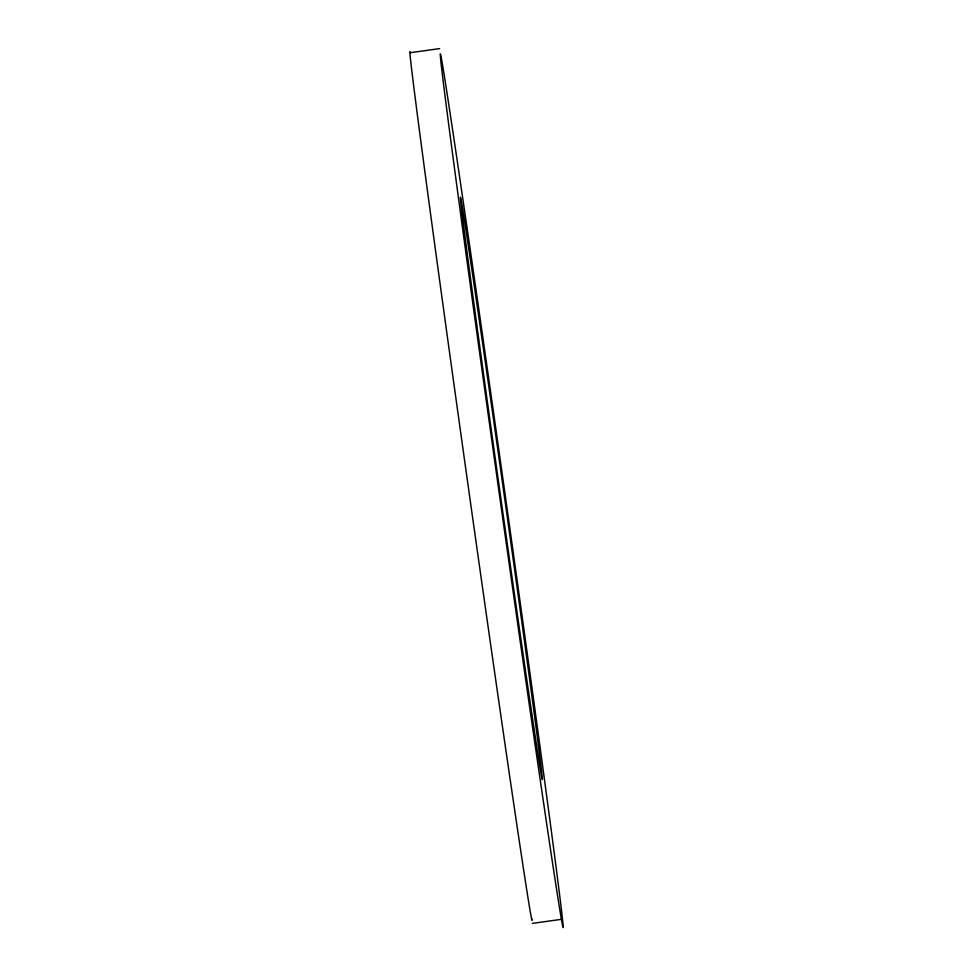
<?xml version="1.0" encoding="UTF-8"?>
<svg xmlns="http://www.w3.org/2000/svg" width="972" height="972" viewBox="0 0 972 972"><rect width="100%" height="100%" fill="white"/><g stroke="black" fill="none" stroke-linecap="round" stroke-linejoin="round"><path stroke-width="1.46" d="M439.672 48.6L410.33 52.707A439.599 2.819 82 0 0 472.842 519.182A439.599 2.819 82 0 0 532.121 919.33M532.328 923.4L561.67 919.293M474.628 308.829A292.803 1.883 82 0 0 540.736 771.659A292.803 1.883 82 0 0 486.656 371.34A292.803 1.883 82 0 0 474.628 308.829M461.579 221.033A439.599 2.819 82 0 0 560.832 915.916A439.599 2.819 82 0 0 479.621 314.892A439.599 2.819 82 0 0 461.579 221.033"/></g></svg>
